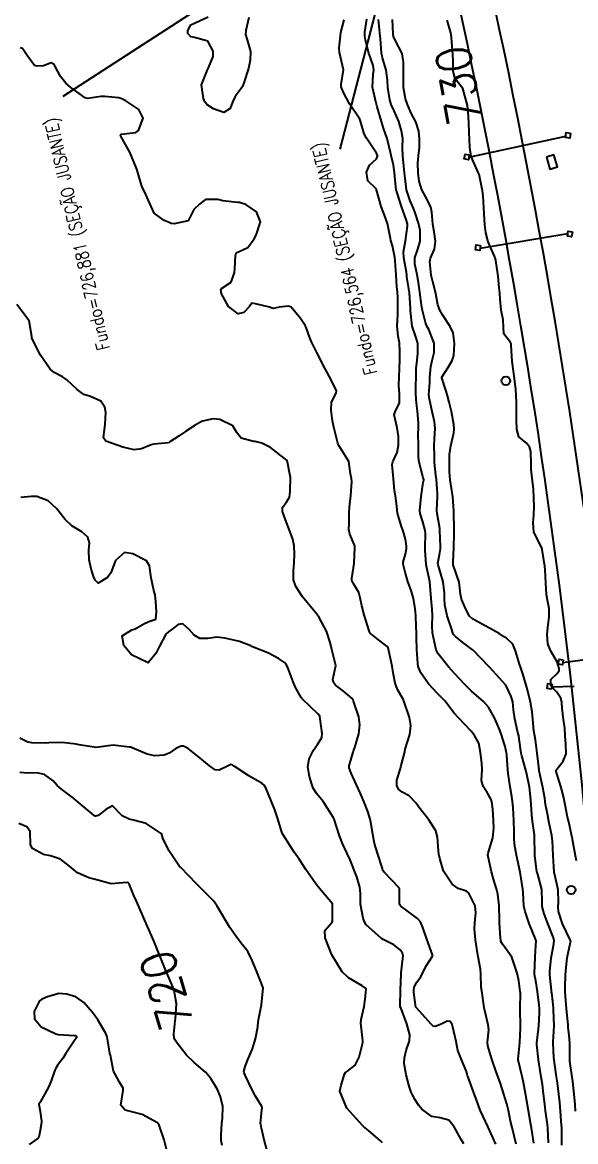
# Model space of a CAD drawing. Header units: metres. Extents: x 318500 to 325275, y 7408834 to 7428799.
# Drawn here: x 320159.1 to 320224.1, y 7413454.8 to 7413586.3 of the extents above; entities that cross this region are included whole.
import ezdxf
from ezdxf.enums import TextEntityAlignment as Align

# ---------------------------------------------------------------- set-up
doc = ezdxf.new("R2010")
doc.units = ezdxf.units.M
doc.header["$MEASUREMENT"] = 0
doc.linetypes.add('CONTINUO', pattern=[0])
for name, color, linetype in [('Armário', 45, 'Continuous'), ('Cotas', 45, 'Continuous'), ('Curvas de Nivel 1m', 11, 'Continuous'), ('Curvas de Nivel 5m', 15, 'Continuous'), ('Linha Férrea', 20, 'Continuous'), ('Postes', 20, 'Continuous'), ('Pórticos', 45, 'Continuous'), ('TEXTO', 45, 'Continuous')]:
    doc.layers.add(name, color=color, linetype=linetype)
doc.styles.add('ROMANS', font='romans', dxfattribs={"height": 0.2})
doc.styles.add('Style-STANDARD', font='STANDARD.shx')

msp = doc.modelspace()

# ---------------------------------------------------------------- linework, layer by layer
at = {"layer": 'Armário'}
msp.add_lwpolyline([(320220.63, 7413570.47), (320221.04, 7413569.07), (320221.93, 7413569.33), (320221.52, 7413570.73)], close=True, dxfattribs=at)
at = {"layer": 'Curvas de Nivel 1m', "flags": 128}
for points, elevation in [([(320185.7, 7413586.9), (320185.33, 7413585.35), (320185.31, 7413584.9), (320185.5, 7413584.27), (320185.88, 7413582.89), (320185.86, 7413581.87), (320185.67, 7413580.9), (320185.1, 7413579.21), (320184.99, 7413578.91), (320184.93, 7413578.78), (320184.79, 7413578.56), (320184.09, 7413577.6), (320183.78, 7413576.92), (320183.5, 7413576.18), (320182.75, 7413575.74), (320181.54, 7413576.17), (320180.77, 7413576.68), (320180.54, 7413576.96), (320180.37, 7413577.38), (320180.15, 7413578.97), (320180.82, 7413580.73), (320180.94, 7413580.96), (320181.49, 7413582.3), (320181.5, 7413582.95), (320180.87, 7413584.11), (320179.33, 7413584.53), (320178.87, 7413584.6), (320178.54, 7413584.99), (320178.52, 7413585.36), (320178.89, 7413586.01), (320180.9, 7413586.96)], 726), ([(320219.14, 7413454.63), (320218.87, 7413456.42), (320218.81, 7413456.79), (320218.52, 7413458.43), (320218.34, 7413459.56), (320218.18, 7413460.44), (320217.93, 7413461.75), (320217.79, 7413462.44), (320217.32, 7413464.41), (320217.3, 7413464.45), (320217.31, 7413464.48), (320217.5, 7413466.45), (320217.59, 7413468.18), (320217.6, 7413468.45), (320217.57, 7413470.23), (320217.57, 7413470.45), (320217.58, 7413472.24), (320217.57, 7413472.45), (320217.4, 7413473.7), (320217.22, 7413474.45), (320217.14, 7413474.72), (320216.57, 7413476.46), (320216.09, 7413477.12), (320215.46, 7413477.99), (320215.3, 7413478.33), (320215.27, 7413478.48), (320215.26, 7413478.69), (320215.14, 7413480.49), (320215.13, 7413480.85), (320215.07, 7413482.49), (320214.92, 7413483.88), (320214.78, 7413484.49), (320214.43, 7413485.63), (320214.2, 7413486.5), (320213.79, 7413488.31), (320213.76, 7413488.51), (320213.8, 7413488.7), (320214.34, 7413490.5), (320214.45, 7413491.68), (320214.41, 7413492.5), (320214.34, 7413493.83), (320214.28, 7413494.5), (320214.16, 7413494.98), (320213.69, 7413495.83), (320213.21, 7413496.51), (320213.02, 7413497.21), (320213.1, 7413498.52), (320213.03, 7413499.23), (320212.89, 7413500.52), (320212.69, 7413501.61), (320212.18, 7413502.53), (320211.79, 7413503.04), (320210.35, 7413504.55), (320209.82, 7413505.15), (320208.69, 7413506.58), (320208.29, 7413507.03), (320207.85, 7413507.47), (320206.79, 7413508.6), (320205.88, 7413509.89), (320205.59, 7413510.61), (320205.52, 7413510.99), (320205.42, 7413512.62), (320205.39, 7413514.07), (320205.37, 7413514.62), (320205.34, 7413515.23), (320205.29, 7413516.62), (320205.21, 7413517.4), (320205.03, 7413518.62), (320204.81, 7413519.43), (320204.36, 7413520.63), (320204.04, 7413521.7), (320203.82, 7413522.64), (320203.81, 7413522.89), (320204.07, 7413523.84), (320204.22, 7413524.5), (320204.22, 7413524.64), (320204.21, 7413524.77), (320204.09, 7413525.57), (320203.87, 7413526.41), (320203.78, 7413526.64), (320203.58, 7413527.18), (320203.16, 7413528.65), (320203.03, 7413529.77), (320202.91, 7413530.66), (320202.81, 7413531.31), (320202.68, 7413532.66), (320202.52, 7413534.35), (320202.58, 7413534.66), (320203.1, 7413535.78), (320203.25, 7413536.65), (320203.27, 7413537.67), (320203.12, 7413538.66), (320202.77, 7413540.18), (320202.91, 7413540.66), (320203.4, 7413541.56), (320203.39, 7413542.65), (320203.32, 7413543.64), (320203.35, 7413544.65), (320203.39, 7413545.62), (320203.41, 7413546.65), (320203.44, 7413547.6), (320203.38, 7413548.66), (320203.21, 7413549.46), (320203.12, 7413550.66), (320203.17, 7413551.93), (320203.18, 7413552.66), (320203.18, 7413553.95), (320203.13, 7413554.66), (320203.08, 7413555.25), (320202.99, 7413556.66), (320202.88, 7413558.31), (320202.84, 7413558.67), (320202.55, 7413560.05), (320202.37, 7413560.67), (320202.31, 7413560.93), (320201.97, 7413562.68), (320201.61, 7413563.67), (320201.22, 7413564.68), (320200.69, 7413566.64), (320200.67, 7413566.69), (320200.64, 7413566.76), (320199.65, 7413567.71), (320199.49, 7413568.71), (320199.85, 7413569.52), (320200.68, 7413570.29), (320200.8, 7413570.58), (320200.79, 7413570.69), (320200.69, 7413570.93), (320199.49, 7413572.71), (320199.24, 7413573.22), (320198.82, 7413574.72), (320198.74, 7413574.94), (320197.52, 7413576.74), (320196.79, 7413578.09), (320196.52, 7413578.75), (320196.54, 7413579.01), (320196.82, 7413580.75), (320196.32, 7413582.76), (320196.3, 7413583.31), (320196.44, 7413584.75), (320196.51, 7413585.13), (320196.9, 7413586.61)], 726), ([(320220.89, 7413454.66), (320220.8, 7413456.4), (320220.76, 7413456.82), (320220.54, 7413458.41), (320220.43, 7413459.18), (320220.28, 7413460.41), (320220.16, 7413461.49), (320220.03, 7413462.41), (320219.78, 7413463.9), (320219.71, 7413464.42), (320219.49, 7413466.22), (320219.49, 7413466.42), (320219.71, 7413468.04), (320219.76, 7413468.42), (320219.83, 7413469.94), (320219.81, 7413470.42), (320219.77, 7413470.83), (320219.6, 7413472.43), (320219.4, 7413473.67), (320219.25, 7413474.43), (320219.24, 7413474.6), (320219.33, 7413476.43), (320219.33, 7413476.54), (320219.41, 7413478.43), (320219.39, 7413478.5), (320218.61, 7413480.44), (320218.14, 7413481.82), (320218, 7413482.45), (320217.9, 7413484.08), (320217.88, 7413484.45), (320217.57, 7413486.45), (320217.11, 7413488.46), (320216.9, 7413489.74), (320216.85, 7413490.46), (320216.83, 7413491.27), (320216.8, 7413492.46), (320216.75, 7413493.38), (320216.68, 7413494.46), (320216.58, 7413495.36), (320216.39, 7413496.47), (320216.15, 7413498.04), (320216.1, 7413498.47), (320215.98, 7413500.26), (320215.94, 7413500.48), (320215.91, 7413500.62), (320215.77, 7413501.21), (320215.48, 7413502.19), (320215.39, 7413502.49), (320215.15, 7413503.13), (320214.58, 7413504.5), (320213.83, 7413505.83), (320213.23, 7413506.52), (320211.85, 7413507.72), (320211.43, 7413508.11), (320211.02, 7413508.54), (320209.88, 7413509.76), (320209.15, 7413510.57), (320207.91, 7413512.11), (320207.69, 7413512.59), (320207.6, 7413512.92), (320207.25, 7413514.6), (320207.2, 7413515.35), (320207.25, 7413516.6), (320207.23, 7413517.35), (320207.11, 7413518.6), (320207.02, 7413519.59), (320206.93, 7413520.6), (320206.64, 7413522.01), (320206.52, 7413522.61), (320206.39, 7413524.3), (320206.39, 7413524.61), (320206.43, 7413526.27), (320206.39, 7413526.61), (320206.12, 7413527.63), (320205.82, 7413528.61), (320205.78, 7413528.97), (320205.92, 7413530.61), (320206.18, 7413532.24), (320206.23, 7413532.56), (320206.22, 7413532.61), (320206.18, 7413532.79), (320205.68, 7413534.62), (320205.61, 7413535.23), (320205.6, 7413536.62), (320205.58, 7413537.95), (320205.62, 7413538.62), (320205.63, 7413539.26), (320205.5, 7413540.62), (320205.37, 7413541.56), (320205.29, 7413542.63), (320205.3, 7413543.6), (320205.32, 7413544.63), (320205.35, 7413545.63), (320205.44, 7413546.62), (320205.54, 7413547.46), (320205.53, 7413548.62), (320205.26, 7413549.48), (320204.86, 7413550.63), (320204.69, 7413552.4), (320204.68, 7413552.64), (320204.55, 7413554.57), (320204.54, 7413554.64), (320204.53, 7413554.69), (320204.48, 7413554.99), (320204.25, 7413556.4), (320204.23, 7413556.64), (320204.19, 7413556.96), (320203.88, 7413558.65), (320203.84, 7413559.35), (320204.07, 7413560.65), (320204.32, 7413562.38), (320204.31, 7413562.64), (320204.21, 7413563.02), (320203.6, 7413564.66), (320203.13, 7413566.17), (320203, 7413566.66), (320202.95, 7413566.97), (320202.8, 7413568.67), (320202.67, 7413569.55), (320202.42, 7413570.67), (320202.34, 7413571.03), (320201.92, 7413572.68), (320201.51, 7413573.9), (320201.26, 7413574.68), (320200.77, 7413576.37), (320200.68, 7413576.69), (320200.63, 7413576.83), (320200.23, 7413578.7), (320200.3, 7413580.18), (320200.37, 7413580.7), (320200.29, 7413581.23), (320199.8, 7413582.71), (320199.38, 7413584.21), (320199.3, 7413584.71), (320199.33, 7413585.16), (320199.55, 7413586.71)], 727), ([(320222.45, 7413454.38), (320222.44, 7413455.09), (320222.43, 7413456.38), (320222.38, 7413457.18), (320222.3, 7413458.38), (320222.22, 7413459.39), (320222.1, 7413460.39), (320221.92, 7413461.71), (320221.83, 7413462.39), (320221.57, 7413464.1), (320221.53, 7413464.4), (320221.52, 7413464.63), (320221.43, 7413466.4), (320221.44, 7413466.54), (320221.56, 7413468.4), (320221.48, 7413470.28), (320221.47, 7413470.4), (320221.46, 7413470.49), (320221.37, 7413471.27), (320221.25, 7413472.27), (320221.23, 7413472.4), (320221.21, 7413472.57), (320221.04, 7413474.41), (320221.04, 7413474.78), (320221.18, 7413476.4), (320221.45, 7413477.79), (320221.54, 7413478.4), (320221.47, 7413478.74), (320220.79, 7413480.41), (320220.35, 7413481.57), (320220.15, 7413482.42), (320220.13, 7413483.03), (320220.08, 7413484.42), (320219.57, 7413486.33), (320219.53, 7413486.43), (320219.52, 7413486.48), (320219.29, 7413488.43), (320219.26, 7413488.77), (320219.25, 7413490.43), (320219.22, 7413490.84), (320219, 7413492.44), (320218.93, 7413493.17), (320218.85, 7413494.44), (320218.78, 7413495.35), (320218.64, 7413496.44), (320218.38, 7413497.78), (320218.22, 7413498.45), (320217.76, 7413500.13), (320217.68, 7413500.45), (320217.44, 7413502.12), (320217.38, 7413502.46), (320217.23, 7413503.01), (320216.91, 7413504.46), (320216.78, 7413505.52), (320216.67, 7413506.47), (320216.49, 7413507.11), (320215.86, 7413508.43), (320215.83, 7413508.46), (320215.81, 7413508.48), (320215.11, 7413509.25), (320213.99, 7413510.51), (320213.89, 7413510.61), (320212.02, 7413512.53), (320211.92, 7413512.62), (320210.83, 7413513.44), (320209.94, 7413514.16), (320209.74, 7413514.37), (320209.66, 7413514.56), (320209.53, 7413514.99), (320208.96, 7413516.58), (320208.69, 7413517.88), (320208.65, 7413518.58), (320208.65, 7413519.23), (320208.52, 7413520.58), (320208.04, 7413522.17), (320207.91, 7413522.59), (320207.9, 7413522.75), (320208.07, 7413523.76), (320208.2, 7413524.47), (320208.2, 7413524.59), (320208.21, 7413524.71), (320208.13, 7413526.59), (320208.1, 7413526.85), (320207.8, 7413528.59), (320207.78, 7413528.95), (320207.84, 7413530.59), (320207.84, 7413530.92), (320207.73, 7413532.59), (320207.66, 7413533.12), (320207.51, 7413534.6), (320207.48, 7413535.34), (320207.47, 7413536.6), (320207.48, 7413537.36), (320207.57, 7413538.6), (320207.51, 7413539.36), (320207.23, 7413540.6), (320206.89, 7413542.02), (320206.84, 7413542.6), (320206.94, 7413544), (320206.96, 7413544.6), (320207.08, 7413545.89), (320207.22, 7413546.6), (320207.44, 7413547.54), (320207.47, 7413548.6), (320206.81, 7413550.21), (320206.59, 7413550.61), (320206.43, 7413551.04), (320206.04, 7413552.62), (320205.96, 7413553.11), (320205.78, 7413554.62), (320205.62, 7413555.75), (320205.46, 7413556.63), (320205.19, 7413557.96), (320205.19, 7413558.63), (320205.52, 7413559.65), (320205.79, 7413560.62), (320205.79, 7413561.84), (320205.64, 7413562.62), (320205.18, 7413564.06), (320204.94, 7413564.64), (320204.62, 7413565.34), (320204.21, 7413566.65), (320204.03, 7413568.02), (320203.97, 7413568.65), (320203.89, 7413569.43), (320203.78, 7413570.65), (320203.75, 7413571.61), (320203.76, 7413572.65), (320203.63, 7413573.56), (320203.3, 7413574.66), (320202.76, 7413575.92), (320202.42, 7413576.67), (320202.25, 7413577.2), (320202, 7413578.68), (320201.97, 7413579.52), (320201.82, 7413580.68), (320201.38, 7413582.14), (320201.27, 7413582.69), (320201.15, 7413584.41), (320201.12, 7413584.69), (320200.93, 7413586.66)], 728), ([(320224.06, 7413458.36), (320224.01, 7413459.16), (320223.88, 7413460.36), (320223.74, 7413461.87), (320223.67, 7413462.36), (320223.4, 7413464.24), (320223.4, 7413464.37), (320223.4, 7413464.49), (320223.39, 7413466.37), (320223.31, 7413467.27), (320223.2, 7413468.25), (320223.2, 7413468.37), (320223.19, 7413468.51), (320222.99, 7413470.38), (320222.89, 7413471.89), (320222.85, 7413472.38), (320222.83, 7413472.94), (320222.89, 7413474.38), (320222.92, 7413474.88), (320223.06, 7413476.38), (320223.46, 7413478.23), (320223.49, 7413478.34), (320223.48, 7413478.37), (320223.46, 7413478.43), (320222.53, 7413480.38), (320222.06, 7413481.84), (320222, 7413482.39), (320222.04, 7413482.9), (320222.02, 7413484.39), (320221.57, 7413486.29), (320221.53, 7413486.4), (320221.53, 7413486.45), (320221.42, 7413488.4), (320221.34, 7413490.13), (320221.32, 7413490.4), (320221.25, 7413490.78), (320220.92, 7413492.41), (320220.75, 7413493.33), (320220.54, 7413494.42), (320220.43, 7413495.16), (320220.23, 7413496.42), (320219.78, 7413498.38), (320219.77, 7413498.43), (320219.74, 7413498.8), (320219.56, 7413500.43), (320219.34, 7413502), (320219.27, 7413502.44), (320219.17, 7413503.06), (320219.03, 7413504.44), (320218.96, 7413505.3), (320218.76, 7413506.44), (320218.42, 7413507.88), (320218.27, 7413508.45), (320217.88, 7413509.75), (320217.63, 7413510.45), (320217.46, 7413510.89), (320217, 7413512.46), (320216.7, 7413513.24), (320215.93, 7413513.94), (320215.6, 7413514.15), (320215.07, 7413514.49), (320213.95, 7413515.13), (320212.59, 7413515.89), (320211.97, 7413516.24), (320211.59, 7413516.54), (320211.17, 7413517.36), (320210.68, 7413518.55), (320210.56, 7413519.11), (320210.39, 7413520.55), (320210.03, 7413521.55), (320209.7, 7413522.57), (320209.67, 7413522.95), (320209.76, 7413524.56), (320209.82, 7413526.29), (320209.81, 7413526.56), (320209.79, 7413526.88), (320209.77, 7413528.57), (320209.77, 7413528.93), (320209.65, 7413530.57), (320209.43, 7413531.83), (320209.33, 7413532.57), (320209.27, 7413533.5), (320209.24, 7413534.57), (320209.27, 7413535.53), (320209.41, 7413536.57), (320209.77, 7413538.08), (320209.82, 7413538.57), (320209.78, 7413539.06), (320209.49, 7413540.57), (320209.21, 7413541.68), (320208.96, 7413542.58), (320208.83, 7413543.09), (320208.34, 7413544.54), (320208.33, 7413544.59), (320208.34, 7413544.63), (320209.12, 7413545.82), (320209.56, 7413546.57), (320209.77, 7413547.18), (320209.84, 7413548.57), (320209.67, 7413549.83), (320209.35, 7413550.58), (320208.44, 7413551.94), (320208.07, 7413552.59), (320207.89, 7413553.17), (320207.59, 7413554.6), (320207.28, 7413555.82), (320207.11, 7413556.6), (320206.94, 7413558.19), (320207.03, 7413558.61), (320207.49, 7413559.66), (320207.62, 7413560.6), (320207.47, 7413561.7), (320207.3, 7413562.6), (320207.17, 7413564.03), (320207.08, 7413564.61), (320206.62, 7413565.52), (320206.01, 7413566.62), (320205.69, 7413567.67), (320205.58, 7413568.63), (320205.53, 7413569.78), (320205.61, 7413570.63), (320205.72, 7413571.61), (320205.72, 7413572.62), (320205.65, 7413573.54), (320205.3, 7413574.63), (320204.76, 7413575.66), (320204.31, 7413576.65), (320204.09, 7413577.34), (320203.87, 7413578.65), (320203.86, 7413579.71), (320203.87, 7413580.65), (320203.86, 7413581.63), (320203.68, 7413582.66), (320202.87, 7413584.24), (320202.68, 7413584.67), (320202.65, 7413584.91), (320202.55, 7413586.67)], 729), ([(320214.71, 7413454.48), (320214.36, 7413455.27), (320213.79, 7413456.49), (320213.19, 7413457.76), (320212.87, 7413458.5), (320212.41, 7413459.71), (320212.11, 7413460.52), (320211.43, 7413462.35), (320211.37, 7413462.53), (320211.26, 7413463.02), (320210.64, 7413464.54), (320210.24, 7413465.5), (320210.03, 7413466.55), (320209.65, 7413468.23), (320209.55, 7413468.56), (320209.34, 7413468.92), (320208.97, 7413468.93), (320208.19, 7413468.57), (320207.58, 7413468.32), (320207.33, 7413468.37), (320207.1, 7413468.58), (320205.36, 7413470.5), (320205.31, 7413470.61), (320205.08, 7413472.32), (320205.07, 7413472.61), (320205.11, 7413472.89), (320205.39, 7413473.49), (320205.87, 7413474.14), (320206.08, 7413474.6), (320206.54, 7413475.48), (320207.25, 7413476.59), (320207.27, 7413476.76), (320206.61, 7413478.6), (320206.14, 7413479.94), (320205.86, 7413480.61), (320205.5, 7413481), (320204.13, 7413482.02), (320203.52, 7413482.45), (320203.38, 7413482.64), (320203.37, 7413484.48), (320203.31, 7413484.64), (320201.57, 7413486.44), (320201.44, 7413486.67), (320201.37, 7413486.88), (320200.78, 7413488.68), (320200.46, 7413489.84), (320200.28, 7413490.68), (320200.02, 7413492.31), (320199.94, 7413492.69), (320199.66, 7413493.59), (320199.23, 7413494.7), (320198.75, 7413495.77), (320198.35, 7413496.71), (320197.72, 7413498.1), (320197.48, 7413498.72), (320197.49, 7413498.97), (320197.75, 7413499.88), (320197.94, 7413500.54), (320198, 7413500.72), (320198.14, 7413501.09), (320198.59, 7413502.71), (320198.73, 7413503.78), (320198.61, 7413504.71), (320198, 7413506.55), (320197.96, 7413506.72), (320197.92, 7413506.8), (320197.84, 7413506.88), (320196.82, 7413507.71), (320195.86, 7413508.45), (320195.62, 7413508.75), (320195.54, 7413509.08), (320195.89, 7413510.75), (320195.4, 7413512.76), (320195.23, 7413513.46), (320194.8, 7413514.76), (320193.96, 7413516.38), (320193.69, 7413516.77), (320192, 7413518.8), (320191.22, 7413520.02), (320190.95, 7413520.82), (320190.94, 7413521.91), (320191, 7413522.82), (320191.06, 7413523.82), (320191.03, 7413524.82), (320190.84, 7413525.57), (320190.38, 7413526.83), (320190.11, 7413527.54), (320189.65, 7413528.83), (320189.66, 7413529.32), (320190.15, 7413530.03), (320190.46, 7413530.53), (320190.51, 7413530.82), (320190.54, 7413531.2), (320190.59, 7413532.82), (320190.21, 7413534.83), (320188.23, 7413536.37), (320187.2, 7413536.87), (320186.43, 7413537.06), (320186.24, 7413537.08), (320184.78, 7413537.44), (320184.25, 7413538.17), (320183.81, 7413538.91), (320182.27, 7413539.64), (320181.5, 7413539.71), (320180.27, 7413539.45), (320179.92, 7413539.31), (320179.39, 7413538.97), (320178.25, 7413538.22), (320177.52, 7413537.73), (320176.43, 7413537.01), (320176.31, 7413536.94), (320176.24, 7413536.92), (320174.52, 7413536.76), (320174.23, 7413536.68), (320173.1, 7413536.19), (320172.23, 7413536.08), (320170.91, 7413536.41), (320170.23, 7413536.65), (320168.89, 7413537.11), (320168.64, 7413537.51), (320168.83, 7413539.11), (320168.9, 7413540.49), (320168.78, 7413541.11), (320168.3, 7413541.82), (320167.1, 7413542.35), (320166.31, 7413542.59), (320165.54, 7413543.16), (320164.33, 7413544.3), (320163.83, 7413544.67), (320162.85, 7413545.19), (320162.35, 7413545.58), (320161.23, 7413547.22), (320160.39, 7413548.8), (320160.23, 7413549.23), (320160.22, 7413549.41), (320159.89, 7413551.24), (320158.45, 7413553.16)], 724), ([(320210.93, 7413454.53), (320210.64, 7413455.04), (320209.82, 7413456.55), (320209.18, 7413457.32), (320208.17, 7413457.59), (320207.19, 7413457.75), (320206.01, 7413458.6), (320205.64, 7413459.03), (320205.21, 7413459.7), (320204.9, 7413460.3), (320204.77, 7413460.62), (320204.53, 7413461.32), (320204.15, 7413462.63), (320203.94, 7413463.96), (320203.96, 7413464.63), (320204.18, 7413465.52), (320204.57, 7413466.62), (320204.6, 7413467.33), (320204.25, 7413468.63), (320203.56, 7413470.43), (320203.48, 7413470.64), (320203.46, 7413470.74), (320203.49, 7413472.64), (320203.56, 7413474.49), (320203.57, 7413474.64), (320203.77, 7413476.3), (320203.81, 7413476.63), (320203.74, 7413476.94), (320203.45, 7413477.34), (320202.71, 7413477.91), (320201.46, 7413478.55), (320201.27, 7413478.67), (320199.48, 7413480.28), (320199.24, 7413480.69), (320199.12, 7413481.07), (320198.82, 7413482.7), (320198.8, 7413483.96), (320198.74, 7413484.7), (320198.37, 7413485.9), (320198.07, 7413486.71), (320197.59, 7413487.91), (320197.2, 7413488.73), (320196.69, 7413489.81), (320196.35, 7413490.74), (320195.71, 7413492.69), (320195.69, 7413492.75), (320195.65, 7413492.84), (320194.42, 7413494.76), (320193.69, 7413495.68), (320193.25, 7413496.33), (320193.07, 7413496.78), (320192.8, 7413497.69), (320192.6, 7413498.79), (320192.76, 7413499.77), (320193.28, 7413500.78), (320193.77, 7413501.47), (320194.25, 7413502.29), (320194.3, 7413502.76), (320194.08, 7413504.49), (320194.01, 7413504.77), (320193.81, 7413505.05), (320191.98, 7413506.8), (320191.92, 7413506.88), (320191.84, 7413507), (320191.19, 7413508.14), (320190.88, 7413508.81), (320190.32, 7413510.38), (320190.13, 7413510.83), (320189.89, 7413511.11), (320189.17, 7413511.57), (320187.91, 7413512.23), (320186.3, 7413512.87), (320186.03, 7413512.99), (320185.92, 7413513.06), (320184.58, 7413513.55), (320183.93, 7413513.73), (320182.89, 7413513.96), (320181.93, 7413514.06), (320180.89, 7413513.91), (320179.93, 7413513.9), (320179.27, 7413514.3), (320178.67, 7413514.98), (320177.95, 7413515.65), (320177.38, 7413515.57), (320176.7, 7413515), (320176.24, 7413514.71), (320175.93, 7413514.41), (320175.19, 7413513.02), (320174.76, 7413512.17), (320173.89, 7413511.04), (320171.9, 7413511.98), (320171.01, 7413513.08), (320170.8, 7413514.21), (320171.94, 7413514.92), (320172.35, 7413515.06), (320173.35, 7413515.64), (320173.95, 7413515.92), (320174.79, 7413516.19), (320174.84, 7413517.03), (320174.78, 7413518.24), (320174.7, 7413519.03), (320174.53, 7413519.56), (320174.22, 7413521.04), (320174.04, 7413522.45), (320173.66, 7413523.05), (320172.06, 7413523.86), (320171.11, 7413524.03), (320170.05, 7413523.09), (320169.48, 7413521.65), (320169.11, 7413521.1), (320168.01, 7413520.42), (320167.65, 7413520.76), (320167.48, 7413521.13), (320167.21, 7413521.96), (320166.95, 7413523.14), (320166.9, 7413524.3), (320166.97, 7413525.14), (320166.78, 7413525.83), (320166.09, 7413526.44), (320164.92, 7413527.16), (320164.11, 7413527.88), (320163.09, 7413529.19), (320162.14, 7413530.11), (320160.78, 7413530.59), (320160.15, 7413530.61), (320158.91, 7413530.48)], 723), ([(320201.37, 7413454.66), (320201.14, 7413454.9), (320199.74, 7413456.1), (320199.17, 7413456.57), (320199.03, 7413456.69), (320197.2, 7413458.72), (320196.36, 7413460.73), (320196.53, 7413461.42), (320196.92, 7413462.72), (320197.04, 7413462.93), (320197.26, 7413463.09), (320198.19, 7413463.78), (320198.64, 7413464.7), (320199.06, 7413466.45), (320199.07, 7413466.69), (320199.02, 7413466.98), (320198.85, 7413468.7), (320198.89, 7413469.14), (320199.23, 7413470.69), (320199.37, 7413471.52), (320199.45, 7413472.69), (320199.38, 7413472.83), (320198.99, 7413473.1), (320197.4, 7413474.04), (320196.66, 7413474.73), (320195.44, 7413476.75), (320194.65, 7413478.76), (320194.63, 7413479.6), (320195.49, 7413480.57), (320195.53, 7413480.71), (320195.53, 7413480.75), (320195.52, 7413482.75), (320193.78, 7413484.77), (320193.54, 7413485.08), (320192.4, 7413486.79), (320191.59, 7413487.97), (320191.01, 7413488.81), (320190.45, 7413489.66), (320189.72, 7413490.83), (320189.62, 7413491.04), (320189.06, 7413492.84), (320188.73, 7413493.78), (320188.33, 7413494.84), (320187.7, 7413496.38), (320187.51, 7413496.67), (320187.24, 7413496.86), (320185.71, 7413497.77), (320183.97, 7413498.91), (320183.73, 7413499.07), (320183.56, 7413499.09), (320183.19, 7413498.92), (320182.19, 7413498.46), (320181.72, 7413498.5), (320181.07, 7413498.94), (320179.75, 7413500.04), (320178.56, 7413500.98), (320178.03, 7413501.26), (320177.76, 7413501.25), (320177.56, 7413501.2), (320177.11, 7413501), (320176.32, 7413500.44), (320175.75, 7413500.2), (320174.65, 7413500.13), (320173.75, 7413500.34), (320171.98, 7413501.07), (320171.82, 7413501.13), (320171.76, 7413501.14), (320171.67, 7413501.16), (320169.76, 7413501.39), (320167.76, 7413501.12), (320166.01, 7413501.39), (320165.76, 7413501.43), (320165.42, 7413501.5), (320163.77, 7413501.71), (320162.22, 7413501.65), (320161.76, 7413501.63), (320160.2, 7413501.66), (320159.76, 7413501.72), (320158.8, 7413502.21)], 722), ([(320187.9, 7413453.61), (320187.52, 7413454.84), (320187.16, 7413456.38), (320187.09, 7413456.85), (320187.08, 7413456.94), (320187.19, 7413458.13), (320187.24, 7413458.81), (320187.24, 7413458.85), (320187.23, 7413458.88), (320187.2, 7413458.93), (320186.48, 7413460.13), (320186.1, 7413460.87), (320185.25, 7413462.62), (320185.13, 7413462.88), (320185.09, 7413463.05), (320185.26, 7413463.63), (320185.63, 7413464.52), (320185.78, 7413464.87), (320186.11, 7413465.69), (320186.48, 7413466.86), (320186.73, 7413468.27), (320186.8, 7413468.86), (320186.88, 7413469.31), (320187.16, 7413470.85), (320187.38, 7413472.85), (320186.59, 7413474.86), (320185.95, 7413476.35), (320185.71, 7413476.88), (320185.62, 7413477.05), (320185.44, 7413477.28), (320184.74, 7413478.17), (320184.2, 7413478.9), (320183.48, 7413479.96), (320182.88, 7413480.92), (320181.96, 7413482.48), (320181.67, 7413482.93), (320181.52, 7413483.11), (320180.62, 7413484.03), (320179.65, 7413484.96), (320179.54, 7413485.07), (320177.7, 7413486.99), (320177.57, 7413487.14), (320176.31, 7413489), (320175.61, 7413490.44), (320175.49, 7413490.89), (320175.4, 7413491.01), (320173.64, 7413492.19), (320172.13, 7413492.58), (320171.64, 7413492.67), (320170.83, 7413493.08), (320169.67, 7413494.25), (320168.92, 7413493.84), (320168.01, 7413493.11), (320167.73, 7413493.03), (320167.65, 7413493.05), (320167.53, 7413493.12), (320165.67, 7413494.68), (320165.1, 7413495.16), (320163.69, 7413496.21), (320163.18, 7413496.66), (320162.7, 7413497.19), (320161.71, 7413497.92), (320160.79, 7413498.14), (320159.71, 7413498.08), (320158.8, 7413498.15)], 721), ([(320176.03, 7413453.9), (320175.76, 7413455), (320175.17, 7413456.74), (320174.98, 7413457.01), (320173.18, 7413457.98), (320171.95, 7413458.29), (320171.19, 7413458.49), (320170.66, 7413459.07), (320170.94, 7413460.79), (320170.95, 7413461.06), (320170.51, 7413461.79), (320169.81, 7413463.08), (320169.43, 7413464.94), (320169.39, 7413465.09), (320169.37, 7413465.18), (320169.29, 7413465.66), (320169.09, 7413466.88), (320169.06, 7413467.09), (320168.91, 7413467.49), (320167.98, 7413469.11), (320167.34, 7413469.98), (320166.33, 7413471.13), (320165.37, 7413471.8), (320164.33, 7413472.11), (320163.37, 7413472.19), (320161.95, 7413471.77), (320161.36, 7413471.49), (320161.18, 7413471.38), (320161.04, 7413471.2), (320160.48, 7413470.07), (320160.51, 7413469.21), (320161.32, 7413468.27), (320163.02, 7413467.46), (320163.3, 7413467.4), (320165.18, 7413467.27), (320165.3, 7413467.25), (320165.46, 7413467.14), (320165.46, 7413466.98), (320165.3, 7413466.8), (320164.21, 7413465.16), (320163.86, 7413464.58), (320163.26, 7413463.81), (320163.02, 7413463.41), (320162.91, 7413463.18), (320162.47, 7413461.94), (320162.17, 7413461.19), (320161.2, 7413459.45), (320161.09, 7413459.31), (320161.05, 7413459.2), (320161.19, 7413458.33), (320161.33, 7413457.2), (320161.33, 7413457.03), (320161.15, 7413455.91), (320161.03, 7413455.31), (320160.95, 7413455.2), (320159.89, 7413454.45)], 719)]:
    msp.add_lwpolyline(points, dxfattribs=dict(at, elevation=elevation))
at = {"layer": 'Curvas de Nivel 5m', "flags": 128}
for points, elevation in [([(320224.16, 7413487.79), (320224.04, 7413488.37), (320223.71, 7413490.28), (320223.69, 7413490.37), (320223.62, 7413490.69), (320223.25, 7413492.38), (320223.12, 7413492.91), (320222.84, 7413494.38), (320222.65, 7413495.34), (320222.37, 7413496.39), (320221.73, 7413498.4), (320222.61, 7413499.52), (320222.97, 7413500.38), (320222.93, 7413501.54), (320222.84, 7413502.38), (320222.79, 7413503.39), (320222.65, 7413504.39), (320222.49, 7413505.73), (320222.46, 7413506.39), (320222.34, 7413506.89), (320221.85, 7413507.59), (320221.45, 7413508), (320221.14, 7413508.41), (320221.17, 7413509.11), (320221.88, 7413509.79), (320222.12, 7413510.16), (320222.13, 7413510.4), (320221.9, 7413511.16), (320221.17, 7413512.41), (320220.79, 7413513.28), (320220.71, 7413514.42), (320220.82, 7413515.56), (320220.97, 7413516.42), (320220.97, 7413517.43), (320220.76, 7413518.42), (320220.66, 7413519.07), (320220.57, 7413520.42), (320220.48, 7413521.99), (320220.44, 7413522.42), (320220.13, 7413524.38), (320220.12, 7413524.43), (320220.12, 7413524.47), (320220.08, 7413524.52), (320219.15, 7413526.44), (320219.06, 7413527.49), (320219.17, 7413528.44), (320219.19, 7413529.39), (320219.17, 7413530.44), (320219.13, 7413531.48), (320218.99, 7413532.44), (320218.86, 7413533.79), (320218.86, 7413534.44), (320218.79, 7413535.89), (320218.63, 7413536.45), (320218.24, 7413536.91), (320217.4, 7413537.61), (320217.16, 7413538.47), (320217.12, 7413539.62), (320217.12, 7413540.47), (320217.13, 7413541.65), (320217.09, 7413542.47), (320217.03, 7413543.18), (320216.9, 7413544.47), (320216.65, 7413546.19), (320216.62, 7413546.48), (320216.5, 7413548.38), (320216.49, 7413548.48), (320216.48, 7413548.56), (320216.4, 7413548.69), (320215.63, 7413549.71), (320215.59, 7413550.49), (320215.54, 7413551.38), (320215.33, 7413552.5), (320215.19, 7413553.77), (320215.15, 7413554.5), (320215.09, 7413555.11), (320214.95, 7413556.5), (320214.71, 7413558.32), (320214.67, 7413558.51), (320214.53, 7413558.84), (320213.78, 7413560.52), (320213.5, 7413561.59), (320213.39, 7413562.52), (320213.32, 7413563.8), (320213.28, 7413564.52), (320213.2, 7413565.95), (320213.14, 7413566.52), (320212.72, 7413568.47), (320212.7, 7413568.53), (320212.66, 7413568.6), (320211.8, 7413570.54), (320211.63, 7413571.62), (320211.6, 7413572.55), (320211.57, 7413573.39), (320211.53, 7413574.55), (320211.46, 7413575.85), (320211.38, 7413576.55), (320210.8, 7413578.56), (320209.92, 7413579.68), (320209.7, 7413580.58), (320209.69, 7413581.72), (320209.65, 7413582.58), (320209.52, 7413583.93), (320209.48, 7413584.58), (320209.4, 7413585.1), (320208.97, 7413586.59)], 730), ([(320217.08, 7413454.51), (320216.61, 7413456.46), (320216.43, 7413457.21), (320216.18, 7413458.47), (320215.99, 7413459.25), (320215.61, 7413460.47), (320215.24, 7413461.62), (320214.93, 7413462.48), (320214.74, 7413463.01), (320214.21, 7413464.49), (320213.74, 7413466.05), (320213.7, 7413466.5), (320213.87, 7413467.95), (320213.81, 7413468.5), (320213.36, 7413470.35), (320213.32, 7413470.51), (320213.31, 7413470.56), (320213.03, 7413472.51), (320212.99, 7413472.91), (320212.93, 7413474.51), (320212.88, 7413475.06), (320212.63, 7413476.52), (320212.48, 7413477.49), (320212.32, 7413478.52), (320212.2, 7413479.8), (320212.22, 7413480.52), (320212.34, 7413481.69), (320212.26, 7413482.52), (320211.53, 7413483.99), (320211.24, 7413484.24), (320210.26, 7413484.55), (320209.55, 7413485.05), (320208.55, 7413486.58), (320208.11, 7413488.06), (320208.01, 7413488.58), (320207.97, 7413488.95), (320207.86, 7413490.59), (320207.63, 7413491.3), (320206.83, 7413492.6), (320205.67, 7413494.11), (320205.3, 7413494.62), (320204.5, 7413495.44), (320203.69, 7413495.85), (320203.25, 7413496.2), (320203.05, 7413496.65), (320203.08, 7413497.27), (320203.51, 7413498.64), (320203.55, 7413498.82), (320203.74, 7413499.57), (320203.96, 7413500.43), (320203.99, 7413500.64), (320204.05, 7413500.92), (320204.58, 7413502.63), (320204.72, 7413503.7), (320204.57, 7413504.63), (320203.9, 7413506.58), (320203.87, 7413506.64), (320203.87, 7413506.67), (320203.84, 7413506.7), (320203.13, 7413507.93), (320202.86, 7413508.66), (320202.63, 7413509.9), (320202.51, 7413510.66), (320202.12, 7413512.46), (320202.09, 7413512.67), (320202.07, 7413512.81), (320201.92, 7413512.99), (320200.71, 7413513.9), (320199.94, 7413514.53), (320199.88, 7413514.63), (320199.86, 7413514.69), (320199.83, 7413514.81), (320199.24, 7413516.7), (320198.95, 7413517.75), (320198.77, 7413518.71), (320198.62, 7413519.32), (320198.02, 7413520.31), (320197.86, 7413520.56), (320197.8, 7413520.72), (320197.77, 7413520.97), (320198.05, 7413522.72), (320198.15, 7413524.65), (320198.14, 7413524.72), (320198.12, 7413524.76), (320198.08, 7413524.87), (320197.54, 7413526.17), (320197.45, 7413526.73), (320197.46, 7413527.38), (320197.49, 7413528.73), (320197.51, 7413529.36), (320197.65, 7413530.73), (320197.77, 7413532.32), (320197.73, 7413532.73), (320197.64, 7413533.27), (320197.43, 7413534.73), (320196.24, 7413536.61), (320196.17, 7413536.75), (320196.14, 7413536.86), (320195.66, 7413538.76), (320195.53, 7413539.5), (320195.35, 7413540.76), (320195.4, 7413541.67), (320195.96, 7413542.75), (320196, 7413543.07), (320195.14, 7413544.76), (320194.36, 7413546.2), (320194.05, 7413546.77), (320193.7, 7413547.46), (320193.04, 7413548.79), (320192.85, 7413549.24), (320192.42, 7413550.46), (320192.31, 7413550.69), (320192.23, 7413550.8), (320191.74, 7413551.5), (320190.65, 7413552.83), (320190.45, 7413552.94), (320190.31, 7413552.98), (320189.26, 7413552.84), (320188.6, 7413552.69), (320188.45, 7413552.75), (320188.1, 7413552.86), (320186.46, 7413553.26), (320186.05, 7413553.3), (320185.72, 7413552.89), (320185.11, 7413552.23), (320184.44, 7413552.06), (320183.3, 7413552.92), (320182.47, 7413554.4), (320182.39, 7413554.93), (320182.48, 7413555.05), (320183.62, 7413555.79), (320183.99, 7413556.92), (320184.03, 7413557.39), (320184.14, 7413558.91), (320184.22, 7413559.23), (320184.54, 7413559.39), (320185.57, 7413559.87), (320186.33, 7413560.88), (320186.56, 7413561.32), (320187.08, 7413562.87), (320186.6, 7413564.06), (320185.35, 7413564.9), (320184.61, 7413565.13), (320184.37, 7413565.16), (320182.62, 7413565.36), (320182.07, 7413565.49), (320180.62, 7413565.49), (320180.3, 7413565.28), (320179.89, 7413564.97), (320179.24, 7413564.34), (320178.58, 7413562.99), (320176.92, 7413562.66), (320176.58, 7413562.67), (320176.35, 7413562.78), (320175.75, 7413563.02), (320174.59, 7413563.9), (320174.05, 7413565.05), (320173.58, 7413566.1), (320173.14, 7413567.06), (320173.02, 7413567.44), (320172.66, 7413568.67), (320172.53, 7413569.07), (320172.47, 7413569.27), (320171.7, 7413571.08), (320170.72, 7413572.86), (320170.64, 7413573.09), (320170.72, 7413573.18), (320172.41, 7413573.39), (320172.73, 7413573.6), (320173.3, 7413575.06), (320172.76, 7413576.07), (320171.23, 7413577.09), (320170.77, 7413577.33), (320170.44, 7413577.43), (320168.78, 7413577.62), (320168.32, 7413577.59), (320166.77, 7413577.35), (320166.48, 7413577.44), (320164.79, 7413578.67), (320164.21, 7413579.18), (320163.57, 7413579.95), (320162.9, 7413581.2), (320162.82, 7413581.35), (320162.48, 7413581.55), (320161.6, 7413581.22), (320160.82, 7413581.18), (320160.53, 7413581.23), (320159.67, 7413582.41), (320159.13, 7413583.25), (320158.85, 7413583.31)], 725), ([(320182.55, 7413454.33), (320182.46, 7413454.91), (320182.45, 7413455.61), (320182.51, 7413456.91), (320182.58, 7413457.51), (320182.65, 7413458.91), (320182.37, 7413460.07), (320182, 7413460.92), (320181.24, 7413462.2), (320180.6, 7413462.94), (320179.27, 7413464.11), (320178.36, 7413464.97), (320177.29, 7413466.35), (320177.04, 7413466.73), (320176.92, 7413466.99), (320176.87, 7413467.42), (320177.04, 7413468.98), (320177.08, 7413469.24), (320177.18, 7413470.98), (320176.94, 7413472.55), (320176.78, 7413472.99), (320176.3, 7413474.09), (320175.91, 7413475), (320175.43, 7413476.17), (320175.09, 7413477.02), (320174.62, 7413478.19), (320174.27, 7413479.03), (320173.49, 7413480.78), (320173.37, 7413481.04), (320173.28, 7413481.25), (320172.49, 7413483.06), (320172.18, 7413483.72), (320171.65, 7413485.07), (320171.54, 7413485.19), (320171.39, 7413485.23), (320169.54, 7413485.09), (320167.55, 7413485.63), (320166.9, 7413485.78), (320165.56, 7413486.38), (320164.62, 7413487.16), (320163.58, 7413487.99), (320162.41, 7413488.37), (320161.59, 7413488.54), (320160.29, 7413489.22), (320160.05, 7413489.67), (320160, 7413491.22), (320159.63, 7413491.8), (320158.69, 7413492.18)], 720)]:
    msp.add_lwpolyline(points, dxfattribs=dict(at, elevation=elevation))
at = {"layer": 'Linha Férrea'}
for points in [[(320243.12, 7412578.11, -0.022066), (320218.66, 7412665.02, -0.057292), (320208.42, 7412757.77, -0.015116), (320209.15, 7412809.73), (320213, 7412898.46), (320217.75, 7413022.22), (320218.87, 7413065.55, 0.002845), (320222.47, 7413170.4), (320223.92, 7413209.93, 0.002082), (320224.71, 7413276.66, 0.003632), (320228.06, 7413358.95, 0.007114), (320228.46, 7413437.22, 0.052007), (320207.39, 7413601.5), (320189.58, 7413674.05, -0.009688), (320173.97, 7413744.6, -0.038503), (320163.91, 7413836.79, -0.068065), (320181.51, 7414006.6, -0.018281), (320204.23, 7414088.37, -0.009006), (320223.39, 7414139.11, -0.076005), (320320.44, 7414312, -0.027328)], [(320242.6, 7412592.99, -0.039479), (320216.6, 7412699.69, -0.043029), (320212.66, 7412775.31, -0.005074), (320213.55, 7412813.87), (320216.91, 7412896.87), (320221.07, 7413002.37), (320228.42, 7413254.26, -0.010419), (320230.39, 7413317.78, 0.015269), (320232.71, 7413433.25, 0.053346), (320210.95, 7413604.02, -0.008287), (320181.84, 7413725.17, -0.048428), (320167.71, 7413850.7, -0.046719), (320177.5, 7413966.93, -0.025435), (320202.24, 7414068.04, -0.032111), (320214.5, 7414104.86, -0.012996), (320241.05, 7414171.32, -0.059467), (320320.45, 7414305.19)]]:
    msp.add_lwpolyline(points, format="xyb", dxfattribs=at)
at = {"layer": 'Postes'}
for centre in [(320215.86, 7413544.19), (320223.54, 7413484.37)]:
    msp.add_circle(centre, 0.5, dxfattribs=at)
at = {"layer": 'Pórticos'}
for points in [[(320223.47, 7413573.28), (320223.38, 7413572.71), (320222.88, 7413572.79), (320222.97, 7413573.36)], [(320211.57, 7413570.75), (320211.49, 7413570.18), (320210.99, 7413570.26), (320211.08, 7413570.83)], [(320223.68, 7413561.7), (320223.59, 7413561.13), (320223.1, 7413561.21), (320223.19, 7413561.78)], [(320212.89, 7413560.08), (320212.8, 7413559.51), (320212.3, 7413559.59), (320212.39, 7413560.16)], [(320222.61, 7413511.39), (320222.52, 7413510.82), (320222.03, 7413510.9), (320222.12, 7413511.47)], [(320221.29, 7413508.53), (320221.2, 7413507.96), (320220.71, 7413508.04), (320220.79, 7413508.61)]]:
    msp.add_lwpolyline(points, close=True, dxfattribs=at)
for points in [[(320211.53, 7413570.47), (320222.91, 7413572.94)], [(320212.84, 7413559.8), (320223.15, 7413561.49)], [(320222.57, 7413511.11), (320233.97, 7413512.61)], [(320221.24, 7413508.24), (320223.9, 7413508.33)]]:
    msp.add_lwpolyline(points, dxfattribs=at)
at = {"layer": 'TEXTO', "linetype": 'CONTINUO'}
for p, q in [((320201.94, 7413602.34), (320163.87, 7413577.6)), ((320201.47, 7413591.12), (320196.36, 7413571.43))]:
    msp.add_line(p, q, dxfattribs=at)

# ---------------------------------------------------------------- texts
at = {"layer": 'Cotas', "style": 'Style-STANDARD'}
for s, rotation, p in [('730', 100.1087, (320210.33, 7413578.89, 730)), ('720', 106.5221, (320176.03, 7413472.57, 720))]:
    msp.add_text(s, height=4, rotation=rotation, dxfattribs=at).set_placement(p, align=Align.MIDDLE_CENTER)
at = {"layer": 'TEXTO', "style": 'ROMANS', "width": 0.8}
for s, p in [('Fundo=726,881 (SEÇÃO JUSANTE)', (320169.38, 7413548.02)), ('Fundo=726,564 (SEÇÃO JUSANTE)', (320200.78, 7413545.11))]:
    msp.add_text(s, height=1.5, rotation=102.9421, dxfattribs=at).set_placement(p)

doc.saveas('drawing.dxf')
